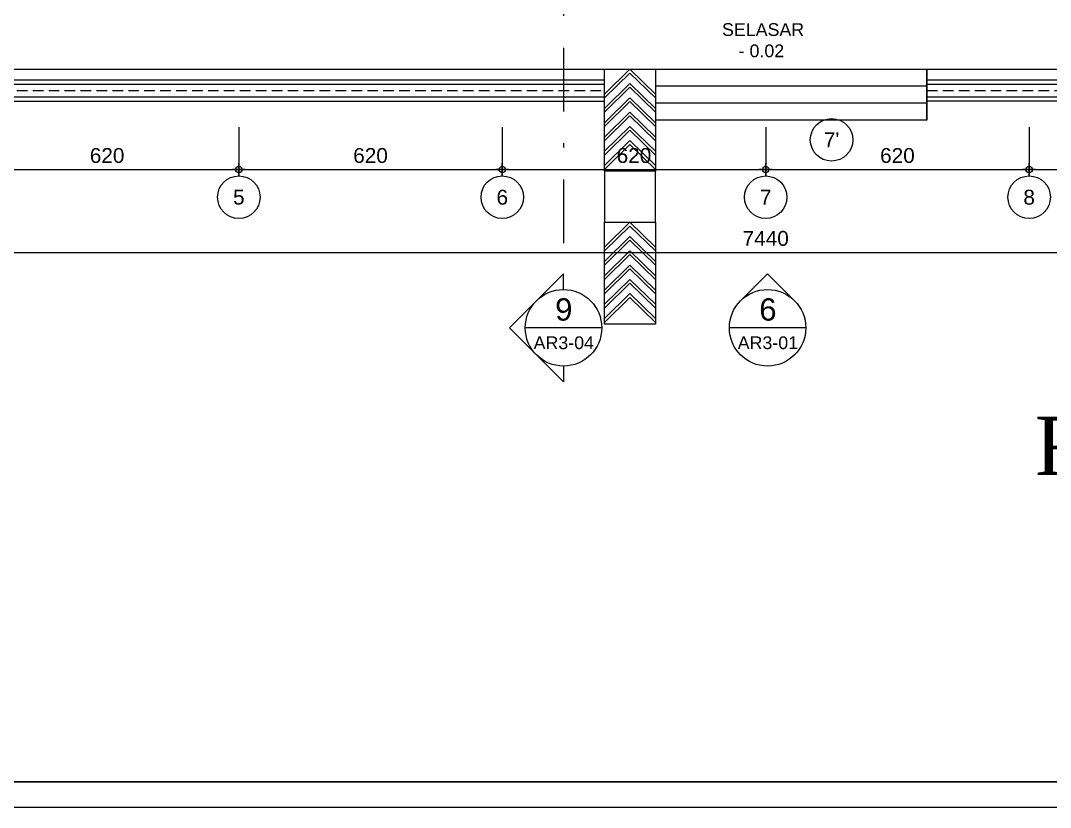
# Model space of a CAD drawing. Header units: inches. Extents: x -1 to 125, y -2 to 87.
# Drawn here: x 34.97 to 59.2, y -2.1 to 16.41 of the extents above; entities that cross this region are included whole.
import ezdxf
from ezdxf.enums import TextEntityAlignment as Align

# ---------------------------------------------------------------- set-up
doc = ezdxf.new("R2010")
doc.units = ezdxf.units.IN
doc.header["$MEASUREMENT"] = 0
doc.linetypes.add('$0$HIDDEN', pattern=[0.375, 0.25, -0.125])
doc.linetypes.add('DASHDOT', pattern=[1, 0.5, -0.25, 0, -0.25])
doc.layers.get('defpoints').update_dxf_attribs({"color": 1})
doc.layers.add('as', color=1, linetype='Continuous', plot=False)
for name, color, linetype, lineweight in [('KOP', 7, 'Continuous', 20), ('KOP GARIS', 1, 'Continuous', 30), ('lan', 7, 'Continuous', 15), ('NOT', 7, 'Continuous', 20), ('SANITAIR', 15, 'Continuous', 9), ('u', 6, 'Continuous', 20)]:
    doc.layers.add(name, color=color, linetype=linetype, lineweight=lineweight)
doc.layers.add('LANTAI', color=57, linetype='Continuous')
doc.styles.add('BOLD', font='arial.ttf')
doc.styles.add('ROMANT', font='romantic.ttf', dxfattribs={"height": 1.2})
doc.styles.add('S', font='simplex', dxfattribs={"width": 0.75})
doc.styles.get("Standard").update_dxf_attribs({"font": 'arial.ttf'})
doc.dimstyles.new('sk-100', dxfattribs={"dimtxt": 0.35, "dimasz": 0.15, "dimexe": 0.1, "dimexo": 0, "dimgap": 0.15, "dimtad": 1, "dimdec": 0, "dimlfac": 100, "dimzin": 0, "dimdsep": 46, "dimtxsty": 'Standard', "dimblk": 'BULAT', "dimcen": 0.09, "dimclrd": 256, "dimclre": 256, "dimclrt": 256, "dimadec": 0, "dimazin": 0, "dimtfac": 1, "dimtdec": 0, "dimtofl": 0, "dimtmove": 0, "dimatfit": 3, "dimldrblk": 'BULAT', "dimfxl": 1, "dimtolj": 1, "dimtzin": 0, "dimlwd": -1, "dimarcsym": 0})

# ---------------------------------------------------------------- blocks, each defined once
blk = doc.blocks.new('BULAT')
for p, q in [((-1, 0), (1, 0)), ((0, -1), (0, 1))]:
    blk.add_line(p, q)
blk.add_circle((0, 0), 0.5)
blk = doc.blocks.new('*D46')
at = {"layer": 'defpoints', "color": 0}
for p in [(33.902, 13.904), (40.102, 13.904), (40.102, 12.904)]:
    blk.add_point(p, dxfattribs=at)
at = {"layer": 'u', "lineweight": -2}
for p, q in [((33.902, 13.904), (33.902, 12.804)), ((40.102, 13.904), (40.102, 12.804))]:
    blk.add_line(p, q, dxfattribs=at)
at = {"layer": 'u'}
blk.add_line((34.052, 12.904), (39.952, 12.904), dxfattribs=at)
at = {"layer": 'u', "xscale": 0.15, "yscale": 0.15, "zscale": 0.15, "rotation": 180}
blk.add_blockref('BULAT', (33.902, 12.904), dxfattribs=at)
at = {"layer": 'u', "xscale": 0.15, "yscale": 0.15, "zscale": 0.15}
blk.add_blockref('BULAT', (40.102, 12.904), dxfattribs=at)
at = {"layer": 'u', "insert": (37.002, 13.233), "char_height": 0.35, "attachment_point": 5}
blk.add_mtext('\\A1;620', dxfattribs=at)
blk = doc.blocks.new('*D47')
at = {"layer": 'defpoints', "color": 0}
for p in [(40.102, 13.904), (46.302, 13.904), (46.302, 12.904)]:
    blk.add_point(p, dxfattribs=at)
at = {"layer": 'u', "lineweight": -2}
for p, q in [((40.102, 13.904), (40.102, 12.804)), ((46.302, 13.904), (46.302, 12.804))]:
    blk.add_line(p, q, dxfattribs=at)
at = {"layer": 'u'}
blk.add_line((40.252, 12.904), (46.152, 12.904), dxfattribs=at)
at = {"layer": 'u', "xscale": 0.15, "yscale": 0.15, "zscale": 0.15, "rotation": 180}
blk.add_blockref('BULAT', (40.102, 12.904), dxfattribs=at)
at = {"layer": 'u', "xscale": 0.15, "yscale": 0.15, "zscale": 0.15}
blk.add_blockref('BULAT', (46.302, 12.904), dxfattribs=at)
at = {"layer": 'u', "insert": (43.202, 13.233), "char_height": 0.35, "attachment_point": 5}
blk.add_mtext('\\A1;620', dxfattribs=at)
blk = doc.blocks.new('*D48')
at = {"layer": 'defpoints', "color": 0}
for p in [(46.302, 13.904), (52.502, 13.904), (52.502, 12.904)]:
    blk.add_point(p, dxfattribs=at)
at = {"layer": 'u', "lineweight": -2}
for p, q in [((46.302, 13.904), (46.302, 12.804)), ((52.502, 13.904), (52.502, 12.804))]:
    blk.add_line(p, q, dxfattribs=at)
at = {"layer": 'u'}
blk.add_line((46.452, 12.904), (52.352, 12.904), dxfattribs=at)
at = {"layer": 'u', "xscale": 0.15, "yscale": 0.15, "zscale": 0.15, "rotation": 180}
blk.add_blockref('BULAT', (46.302, 12.904), dxfattribs=at)
at = {"layer": 'u', "xscale": 0.15, "yscale": 0.15, "zscale": 0.15}
blk.add_blockref('BULAT', (52.502, 12.904), dxfattribs=at)
at = {"layer": 'u', "insert": (49.402, 13.233), "char_height": 0.35, "attachment_point": 5}
blk.add_mtext('\\A1;620', dxfattribs=at)
blk = doc.blocks.new('*D49')
at = {"layer": 'defpoints', "color": 0}
for p in [(52.502, 13.904), (58.702, 13.904), (58.702, 12.904)]:
    blk.add_point(p, dxfattribs=at)
at = {"layer": 'u', "lineweight": -2}
for p, q in [((52.502, 13.904), (52.502, 12.804)), ((58.702, 13.904), (58.702, 12.804))]:
    blk.add_line(p, q, dxfattribs=at)
at = {"layer": 'u'}
blk.add_line((52.652, 12.904), (58.552, 12.904), dxfattribs=at)
at = {"layer": 'u', "xscale": 0.15, "yscale": 0.15, "zscale": 0.15, "rotation": 180}
blk.add_blockref('BULAT', (52.502, 12.904), dxfattribs=at)
at = {"layer": 'u', "xscale": 0.15, "yscale": 0.15, "zscale": 0.15}
blk.add_blockref('BULAT', (58.702, 12.904), dxfattribs=at)
at = {"layer": 'u', "insert": (55.602, 13.233), "char_height": 0.35, "attachment_point": 5}
blk.add_mtext('\\A1;620', dxfattribs=at)
blk = doc.blocks.new('*D50')
at = {"layer": 'defpoints', "color": 0}
for p in [(58.702, 13.904), (64.902, 13.904), (64.902, 12.904)]:
    blk.add_point(p, dxfattribs=at)
at = {"layer": 'u', "lineweight": -2}
for p, q in [((58.702, 13.904), (58.702, 12.804)), ((64.902, 13.904), (64.902, 12.804))]:
    blk.add_line(p, q, dxfattribs=at)
at = {"layer": 'u'}
blk.add_line((58.852, 12.904), (64.752, 12.904), dxfattribs=at)
at = {"layer": 'u', "xscale": 0.15, "yscale": 0.15, "zscale": 0.15, "rotation": 180}
blk.add_blockref('BULAT', (58.702, 12.904), dxfattribs=at)
at = {"layer": 'u', "xscale": 0.15, "yscale": 0.15, "zscale": 0.15}
blk.add_blockref('BULAT', (64.902, 12.904), dxfattribs=at)
at = {"layer": 'u', "insert": (61.802, 13.233), "char_height": 0.35, "attachment_point": 5}
blk.add_mtext('\\A1;620', dxfattribs=at)
blk = doc.blocks.new('*D55')
at = {"layer": 'defpoints', "color": 0}
for p in [(15.302, 11.754), (89.702, 11.754), (89.702, 10.954)]:
    blk.add_point(p, dxfattribs=at)
at = {"layer": 'u', "lineweight": -2}
for p, q in [((15.302, 11.754), (15.302, 10.854)), ((89.702, 11.754), (89.702, 10.854))]:
    blk.add_line(p, q, dxfattribs=at)
at = {"layer": 'u'}
blk.add_line((15.452, 10.954), (89.552, 10.954), dxfattribs=at)
at = {"layer": 'u', "xscale": 0.15, "yscale": 0.15, "zscale": 0.15, "rotation": 180}
blk.add_blockref('BULAT', (15.302, 10.954), dxfattribs=at)
at = {"layer": 'u', "xscale": 0.15, "yscale": 0.15, "zscale": 0.15}
blk.add_blockref('BULAT', (89.702, 10.954), dxfattribs=at)
at = {"layer": 'u', "insert": (52.502, 11.283), "char_height": 0.35, "attachment_point": 5}
blk.add_mtext('\\A1;7440', dxfattribs=at)
blk = doc.blocks.new('NAV')
blk.add_circle((0, -0.4), 0.4)
at = {"style": 'S', "width": 0.75, "flags": 4}
blk.add_attdef('AV', text='', height=0.3, dxfattribs=at).set_placement((0, -0.4), align=Align.MIDDLE)
blk = doc.blocks.new('Npkr')
for p, q in [((0, 0.849), (-0.849, 0)), ((0, 0.6), (0, 0.849)), ((0, -0.849), (-0.849, 0)), ((0.6, 0), (-0.6, 0)), ((0, -0.6), (0, -0.849))]:
    blk.add_line(p, q)
blk.add_circle((0, 0), 0.6)
at = {"color": 5, "style": 'S', "width": 0.75, "flags": 4}
blk.add_attdef('NO', text='', height=0.3, dxfattribs=at).set_placement((0.005, 0.113), align=Align.CENTER)
at = {"style": 'S', "width": 0.75, "flags": 4}
blk.add_attdef('NOLBR', text='', height=0.2, dxfattribs=at).set_placement((0.005, -0.334), align=Align.CENTER)
blk = doc.blocks.new('Ntm')
for p, q in [((-0.424, 0.424), (0, 0.849)), ((0.424, 0.424), (0, 0.849)), ((0.6, 0), (-0.6, 0))]:
    blk.add_line(p, q)
blk.add_circle((0, 0), 0.6)
at = {"color": 5, "style": 'S', "width": 0.75, "flags": 4}
blk.add_attdef('NO', text='', height=0.3, dxfattribs=at).set_placement((0.005, 0.113), align=Align.CENTER)
at = {"style": 'S', "width": 0.75, "flags": 4}
blk.add_attdef('NOLBR', text='', height=0.2, dxfattribs=at).set_placement((0.005, -0.334), align=Align.CENTER)
blk = doc.blocks.new('KOP A3 DED')
blk.add_lwpolyline([(-21, 29.697), (21, 29.697), (21, 0), (-21, 0), (-21, 29.697)])
at = {"layer": 'KOP GARIS'}
blk.add_lwpolyline([(-20.8, 29.497), (20.8, 29.497), (20.8, 0.2), (-20.8, 0.2)], close=True, dxfattribs=at)
at = {"layer": 'KOP', "style": 'BOLD'}
for tag, p in [('JUDUL1', (15.9445, 4.0923)), ('JUDUL2', (15.9445, 3.7473)), ('JUDUL3', (15.9445, 3.4272)), ('NO', (17.2146, 1.1006)), ('REFF', (17.207, 0.7266)), ('FILE', (17.1894, 0.3359))]:
    blk.add_attdef(tag, p, '', height=0.12, dxfattribs=at)
for tag, p in [('SCALE1', (18.1706, 1.9482)), ('NAME', (16.3626, 1.7379)), ('SCALE2', (18.1692, 1.7325)), ('DATE', (19.9002, 1.7571)), ('SCALE3', (18.17, 1.521))]:
    blk.add_attdef(tag, text='', height=0.12, dxfattribs=at).set_placement(p, align=Align.MIDDLE_CENTER)
blk = doc.blocks.new('A-DAS')
for p, q in [((-4.395, 0), (-4.395, 1.2)), ((3.195, 0), (3.195, 1.2)), ((3.195, 1.2), (3.195, 0))]:
    blk.add_line(p, q)
at = {"layer": 'as', "linetype": '$0$HIDDEN'}
for p, q in [((-37.35, 0.7), (-4.395, 0.7)), ((3.195, 0.7), (36.15, 0.7))]:
    blk.add_line(p, q, dxfattribs=at)
at = {"layer": 'lan'}
for p, q in [((-25.3, 1.2), (24.1, 1.2)), ((3.195, 0.8), (-3.195, 0.8)), ((3.195, 0.4), (-3.195, 0.4)), ((3.195, 0), (-3.195, 0))]:
    blk.add_line(p, q, dxfattribs=at)
at = {"layer": 'LANTAI'}
for points in [[(-4.395, 1.2), (-3.195, 1.2), (-3.195, -1.2), (-4.395, -1.2)], [(-4.395, -2.4), (-3.195, -2.4), (-3.195, -1.2), (-4.395, -1.2)], [(-4.395, -2.4), (-3.195, -2.4), (-3.195, -4.8), (-4.395, -4.8)]]:
    blk.add_lwpolyline(points, close=True, dxfattribs=at)
for points in [[(-3.195, 0.612), (-3.795, 1.2), (-4.395, 0.612)], [(-3.195, 0.523), (-3.795, 1.11), (-4.395, 0.523)], [(-3.195, 0.276), (-3.795, 0.864), (-4.395, 0.276)], [(-3.195, 0.186), (-3.795, 0.774), (-4.395, 0.186)], [(-3.195, -0.06), (-3.795, 0.528), (-4.395, -0.06)], [(-3.195, -0.15), (-3.795, 0.438), (-4.395, -0.15)], [(-3.195, -0.396), (-3.795, 0.191), (-4.395, -0.396)], [(-3.195, -0.486), (-3.795, 0.102), (-4.395, -0.486)], [(-3.195, -0.732), (-3.795, -0.145), (-4.395, -0.732)], [(-3.195, -0.822), (-3.795, -0.235), (-4.395, -0.822)], [(-3.195, -1.069), (-3.795, -0.481), (-4.395, -1.069)], [(-3.195, -1.158), (-3.795, -0.571), (-4.395, -1.158)], [(-3.195, -2.988), (-3.795, -2.4), (-4.395, -2.988)], [(-3.195, -3.077), (-3.795, -2.49), (-4.395, -3.077)], [(-3.195, -3.324), (-3.795, -2.736), (-4.395, -3.324)], [(-3.195, -3.414), (-3.795, -2.826), (-4.395, -3.414)], [(-3.195, -3.66), (-3.795, -3.072), (-4.395, -3.66)], [(-3.195, -3.75), (-3.795, -3.162), (-4.395, -3.75)], [(-3.195, -3.996), (-3.795, -3.409), (-4.395, -3.996)], [(-3.195, -4.086), (-3.795, -3.498), (-4.395, -4.086)], [(-3.195, -4.332), (-3.795, -3.745), (-4.395, -4.332)], [(-3.195, -4.422), (-3.795, -3.835), (-4.395, -4.422)], [(-3.195, -4.669), (-3.795, -4.081), (-4.395, -4.669)], [(-3.195, -4.758), (-3.795, -4.171), (-4.395, -4.758)]]:
    blk.add_lwpolyline(points, dxfattribs=at)
at = {"layer": 'SANITAIR'}
blk.add_line((-24.5, 0.45), (-4.395, 0.45), dxfattribs=at)
for points in [[(-25, 0.2), (-25, 0.95), (-4.395, 0.95)], [(-24.9, 0.1), (-24.9, 0.85), (-4.395, 0.85)], [(3.195, 0.95), (23.8, 0.95), (23.8, 0.2)], [(3.195, 0.85), (23.7, 0.85), (23.7, 0.1)], [(-24.6, -0.2), (-24.6, 0.55), (-4.395, 0.55)], [(3.195, 0.55), (23.4, 0.55), (23.4, -0.2)], [(23.3, -0.3), (23.3, 0.45), (3.195, 0.45)]]:
    blk.add_lwpolyline(points, dxfattribs=at)

msp = doc.modelspace()

# ---------------------------------------------------------------- linework, layer by layer
at = {"layer": 'NOT', "linetype": 'DASHDOT', "ltscale": 3}
msp.add_line((47.74314, 37.47243), (47.74314, 10.45424), dxfattribs=at)

# ---------------------------------------------------------------- block references
at = {"xscale": 3, "yscale": 3, "zscale": 3}
msp.add_blockref('KOP A3 DED', (61.64865, -2.10284), dxfattribs=at)
msp.add_blockref('A-DAS', (53.1023, 14.0662))
at = {"layer": 'NOT'}
ref = msp.add_blockref('Npkr', (47.74314, 9.18144), dxfattribs=dict(at, xscale=1.499999999999996, yscale=1.499999999999996, zscale=1.499999999999996))
ref.add_attrib('NO', '9', dxfattribs={"layer": '0', "height": 0.525, "flags": 4}).set_placement((47.75028, 9.3508), align=Align.CENTER)
ref.add_attrib('NOLBR', 'AR3-04', dxfattribs={"layer": '0', "height": 0.3, "flags": 4}).set_placement((47.75028, 8.68009), align=Align.CENTER)
ref = msp.add_blockref('Ntm', (52.54647, 9.18144), dxfattribs=dict(at, xscale=1.499999999999996, yscale=1.499999999999996, zscale=1.499999999999996))
ref.add_attrib('NO', '6', dxfattribs={"layer": '0', "height": 0.525, "flags": 4}).set_placement((52.55362, 9.3508), align=Align.CENTER)
ref.add_attrib('NOLBR', 'AR3-01', dxfattribs={"layer": '0', "height": 0.3, "flags": 4}).set_placement((52.55362, 8.68009), align=Align.CENTER)
at = {"layer": 'u'}
ref = msp.add_blockref('NAV', (54.0523, 14.10424), dxfattribs=dict(at, xscale=1.25, yscale=1.25, zscale=1.25))
ref.add_attrib('AV', "7'", dxfattribs={"layer": '0', "height": 0.35, "flags": 4}).set_placement((54.0523, 13.60424), align=Align.MIDDLE)
ref = msp.add_blockref('NAV', (40.1023, 12.75424), dxfattribs=dict(at, xscale=1.25, yscale=1.25, zscale=1.25))
ref.add_attrib('AV', '5', dxfattribs={"layer": '0', "height": 0.35, "flags": 4}).set_placement((40.1023, 12.25424), align=Align.MIDDLE)
ref = msp.add_blockref('NAV', (46.3023, 12.75424), dxfattribs=dict(at, xscale=1.25, yscale=1.25, zscale=1.25))
ref.add_attrib('AV', '6', dxfattribs={"layer": '0', "height": 0.35, "flags": 4}).set_placement((46.3023, 12.25424), align=Align.MIDDLE)
ref = msp.add_blockref('NAV', (52.5023, 12.75424), dxfattribs=dict(at, xscale=1.25, yscale=1.25, zscale=1.25))
ref.add_attrib('AV', '7', dxfattribs={"layer": '0', "height": 0.35, "flags": 4}).set_placement((52.5023, 12.25424), align=Align.MIDDLE)
ref = msp.add_blockref('NAV', (58.7023, 12.75424), dxfattribs=dict(at, xscale=1.25, yscale=1.25, zscale=1.25))
ref.add_attrib('AV', '8', dxfattribs={"layer": '0', "height": 0.35, "flags": 4}).set_placement((58.7023, 12.25424), align=Align.MIDDLE)

# ---------------------------------------------------------------- texts
at = {"layer": 'defpoints', "color": 2, "style": 'ROMANT'}
msp.add_text('REV. 23 DES 2016', height=1.3698693, dxfattribs=at).set_placement((66.99377, 5.7192), align=Align.CENTER)
at = {"layer": 'NOT', "insert": (51.09793, 16.34838), "char_height": 0.3, "attachment_point": 1}
msp.add_mtext_dynamic_manual_height_columns('\\pi0.37623;SELASAR\\P\\pi0.76779;- 0.02', width=2.6617262, gutter_width=1, heights=[0], dxfattribs=at)

# ---------------------------------------------------------------- dimensions: what is measured, and where the dimension line sits
at = {"layer": 'u'}
for base, p1, p2, picture, middle in [((40.1023, 12.90424), (33.9023, 13.90424), (40.1023, 13.90424), '*D46', (37.0023, 12.90424)), ((46.3023, 12.90424), (40.1023, 13.90424), (46.3023, 13.90424), '*D47', (43.2023, 12.90424)), ((52.5023, 12.90424), (46.3023, 13.90424), (52.5023, 13.90424), '*D48', (49.4023, 12.90424)), ((58.7023, 12.90424), (52.5023, 13.90424), (58.7023, 13.90424), '*D49', (55.6023, 12.90424)), ((64.9023, 12.90424), (58.7023, 13.90424), (64.9023, 13.90424), '*D50', (61.8023, 12.90424)), ((89.7023, 10.95424), (15.3023, 11.75424), (89.7023, 11.75424), '*D55', (52.5023, 10.95424))]:
    dim = msp.add_linear_dim(base=base, p1=p1, p2=p2, dimstyle='sk-100', dxfattribs=at)
    dim.commit()
    dim.dimension.update_dxf_attribs({"geometry": picture, "text_midpoint": middle, "dimtype": 160})

doc.saveas('drawing.dxf')
